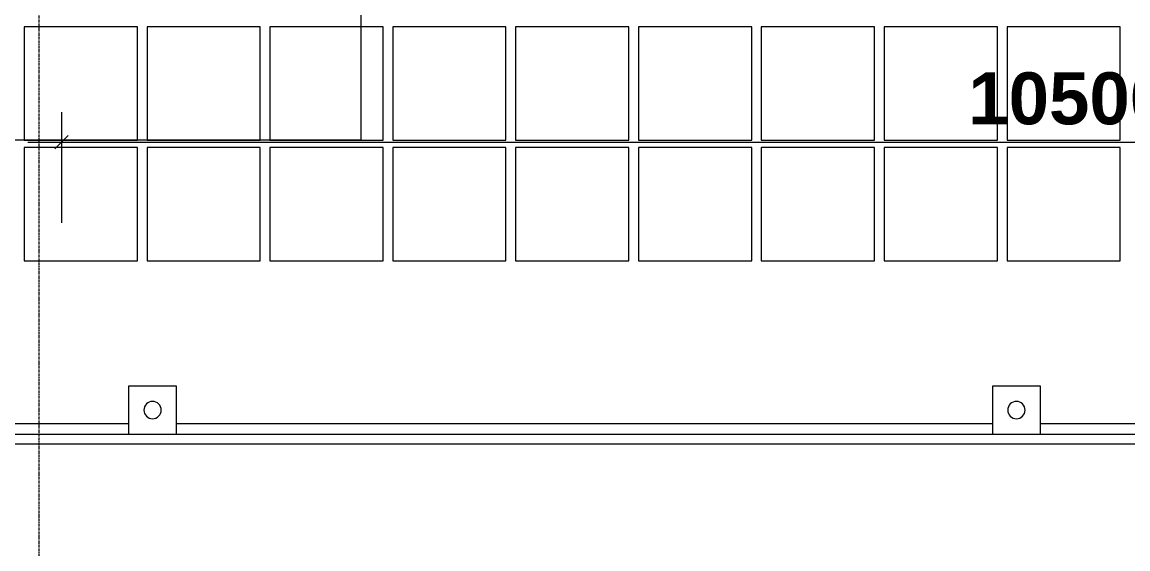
# Model space of a CAD drawing. Header units: inches. Extents: x 22 to 382261, y 22 to 371281.
# Drawn here: x 135414 to 141174, y 240308 to 243050 of the extents above; entities that cross this region are included whole.
import ezdxf

# ---------------------------------------------------------------- set-up
doc = ezdxf.new("R2010")
doc.units = ezdxf.units.IN
doc.header["$MEASUREMENT"] = 0
doc.linetypes.add('Grid Line 1_2_', pattern=[22.225, 12.7, -3.175, 3.175, -3.175])
doc.linetypes.add('Hidden 1_8_', pattern=[4.7625, 3.175, -1.5875])
for name, color, linetype, lineweight in [('A-ANNO-DIMS', 211, 'Continuous', 9), ('A-DETL-HDLN', 90, 'Hidden 1_8_', 9), ('A-FLOR', 192, 'Continuous', 9), ('Q-CASE', 31, 'Continuous', 9), ('S-GRID', 1, 'Continuous', 9)]:
    doc.layers.add(name, color=color, linetype=linetype, lineweight=lineweight)
doc.styles.add('Arial_B_2', font='arialbd.ttf', dxfattribs={"height": 270.833333})
doc.dimstyles.new('2_2', dxfattribs={"dimscale": 304.8, "dimtxt": 267.818092, "dimasz": 0.227865, "dimexe": 1.377953, "dimexo": 0.0625, "dimgap": 0.287073, "dimtad": 1, "dimdec": 0, "dimzin": 0, "dimdsep": 46, "dimtxsty": 'Arial_B_2', "dimblk1": 'OBLIQUE', "dimblk2": 'OBLIQUE', "dimsah": 1, "dimcen": 0.09, "dimdle": 0.574147, "dimazin": 0, "dimtfac": 1, "dimtdec": 4, "dimtix": 1, "dimtmove": 0, "dimatfit": 3, "dimfxl": 0.574147, "dimfxlon": 1, "dimtvp": 1, "dimtolj": 1, "dimtzin": 0, "dimlwd": 18, "dimlwe": 18, "dimarcsym": 2})

# ---------------------------------------------------------------- blocks, each defined once
blk = doc.blocks.new('Casework 1 - Casework 1-382926-01-Ground floor DIMENSION PLAN')
at = {"layer": 'Q-CASE'}
for p, q in [((2281.2, -6741.8), (2031.2, -6741.8)), ((2031.2, -6741.8), (2031.2, -6991.8)), ((2281.2, -6991.8), (2281.2, -6741.8)), ((6781.2, -6741.8), (6531.2, -6741.8)), ((6531.2, -6741.8), (6531.2, -6991.8)), ((6781.2, -6991.8), (6781.2, -6741.8)), ((2031.2, -6939), (-2218.8, -6939)), ((6531.2, -6939), (2281.2, -6939)), ((11031.2, -6939), (6781.2, -6939)), ((-2218.8, -6991.8), (2031.2, -6991.8)), ((2031.2, -6991.8), (2281.2, -6991.8)), ((2281.2, -6991.8), (6531.2, -6991.8)), ((6531.2, -6991.8), (6781.2, -6991.8)), ((6781.2, -6991.8), (11031.2, -6991.8)), ((-14768.8, -7041.8), (20704.6, -7041.8))]:
    blk.add_line(p, q, dxfattribs=at)
at = {"layer": 'Q-CASE', "lineweight": 18}
for centre, start, end in [((2156.2, -6866.8), 0, 180), ((6656.2, -6866.8), 0, 180), ((2156.2, -6866.8), 180, 0), ((6656.2, -6866.8), 180, 0)]:
    blk.add_arc(centre, 45, start, end, dxfattribs=at)
blk = doc.blocks.new('_Oblique')
at = {"color": 0, "linetype": 'ByBlock', "lineweight": -2}
blk.add_line((-0.5, -0.5), (0.5, 0.5), dxfattribs=at)
blk = doc.blocks.new('*D4538')
at = {"layer": 'A-ANNO-DIMS', "color": 0, "lineweight": 18, "transparency": 16777216}
for p, q in [((135618.8, 242581.9), (135618.8, 242005.9)), ((146118.8, 242581.9), (146118.8, 242005.9)), ((135443.8, 242425.9), (146293.8, 242425.9))]:
    blk.add_line(p, q, dxfattribs=at)
at = {"layer": 'Defpoints', "color": 0, "transparency": 16777216}
for p in [(135618.8, 242600.9), (146118.8, 242600.9), (146118.8, 242425.9)]:
    blk.add_point(p, dxfattribs=at)
at = {"layer": 'A-ANNO-DIMS', "color": 0, "lineweight": 18, "transparency": 16777216, "xscale": 69.45312499999999, "yscale": 69.45312499999999, "zscale": 69.45312499999999, "rotation": 180}
blk.add_blockref('_Oblique', (135618.8, 242425.9), dxfattribs=at)
at = {"layer": 'A-ANNO-DIMS', "color": 0, "lineweight": 18, "transparency": 16777216, "xscale": 69.45312499999999, "yscale": 69.45312499999999, "zscale": 69.45312499999999}
blk.add_blockref('_Oblique', (146118.8, 242425.9), dxfattribs=at)
at = {"layer": 'A-ANNO-DIMS', "color": 0, "lineweight": 18, "transparency": 16777216, "insert": (140868.8, 242651.7), "char_height": 270.83, "width": 1224.311, "attachment_point": 5, "style": 'Arial_B_2'}
blk.add_mtext('\\A1;10500', dxfattribs=at)

msp = doc.modelspace()

# ---------------------------------------------------------------- linework, layer by layer
at = {"layer": 'A-DETL-HDLN'}
for p, q in [((137177.9, 260435.5), (137177.9, 242435.5)), ((137177.9, 242435.5), (121742.7, 242435.5))]:
    msp.add_line(p, q, dxfattribs=at)
at = {"layer": 'A-FLOR'}
for p, q in [((136014.9, 243025.5), (135424.9, 243025.5)), ((135424.9, 243025.5), (135424.9, 242435.5)), ((136014.9, 242435.5), (136014.9, 243025.5)), ((136654.9, 243025.5), (136064.9, 243025.5)), ((136064.9, 243025.5), (136064.9, 242435.5)), ((136654.9, 242435.5), (136654.9, 243025.5)), ((137294.9, 243025.5), (136704.9, 243025.5)), ((136704.9, 243025.5), (136704.9, 242435.5)), ((137294.9, 242435.5), (137294.9, 243025.5)), ((137934.9, 243025.5), (137344.9, 243025.5)), ((137344.9, 243025.5), (137344.9, 242435.5)), ((137934.9, 242435.5), (137934.9, 243025.5)), ((138574.9, 243025.5), (137984.9, 243025.5)), ((137984.9, 243025.5), (137984.9, 242435.5)), ((138574.9, 242435.5), (138574.9, 243025.5)), ((139214.9, 243025.5), (138624.9, 243025.5)), ((138624.9, 243025.5), (138624.9, 242435.5)), ((139214.9, 242435.5), (139214.9, 243025.5)), ((139854.9, 243025.5), (139264.9, 243025.5)), ((139264.9, 243025.5), (139264.9, 242435.5)), ((139854.9, 242435.5), (139854.9, 243025.5)), ((140494.9, 243025.5), (139904.9, 243025.5)), ((139904.9, 243025.5), (139904.9, 242435.5)), ((140494.9, 242435.5), (140494.9, 243025.5)), ((141134.9, 243025.5), (140544.9, 243025.5)), ((140544.9, 243025.5), (140544.9, 242435.5)), ((141134.9, 242435.5), (141134.9, 243025.5)), ((135424.9, 242435.5), (136014.9, 242435.5)), ((136014.9, 242398.3), (135424.9, 242398.3)), ((135424.9, 242398.3), (135424.9, 241808.3)), ((136014.9, 241808.3), (136014.9, 242398.3)), ((136064.9, 242435.5), (136654.9, 242435.5)), ((136654.9, 242398.3), (136064.9, 242398.3)), ((136064.9, 242398.3), (136064.9, 241808.3)), ((136654.9, 241808.3), (136654.9, 242398.3)), ((136704.9, 242435.5), (137294.9, 242435.5)), ((137294.9, 242398.3), (136704.9, 242398.3)), ((136704.9, 242398.3), (136704.9, 241808.3)), ((137294.9, 241808.3), (137294.9, 242398.3)), ((137344.9, 242435.5), (137934.9, 242435.5)), ((137934.9, 242398.3), (137344.9, 242398.3)), ((137344.9, 242398.3), (137344.9, 241808.3)), ((137934.9, 241808.3), (137934.9, 242398.3)), ((137984.9, 242435.5), (138574.9, 242435.5)), ((138574.9, 242398.3), (137984.9, 242398.3)), ((137984.9, 242398.3), (137984.9, 241808.3)), ((138574.9, 241808.3), (138574.9, 242398.3)), ((138624.9, 242435.5), (139214.9, 242435.5)), ((139214.9, 242398.3), (138624.9, 242398.3)), ((138624.9, 242398.3), (138624.9, 241808.3)), ((139214.9, 241808.3), (139214.9, 242398.3)), ((139264.9, 242435.5), (139854.9, 242435.5)), ((139854.9, 242398.3), (139264.9, 242398.3)), ((139264.9, 242398.3), (139264.9, 241808.3)), ((139854.9, 241808.3), (139854.9, 242398.3)), ((139904.9, 242435.5), (140494.9, 242435.5)), ((140494.9, 242398.3), (139904.9, 242398.3)), ((139904.9, 242398.3), (139904.9, 241808.3)), ((140494.9, 241808.3), (140494.9, 242398.3)), ((140544.9, 242435.5), (141134.9, 242435.5)), ((141134.9, 242398.3), (140544.9, 242398.3)), ((140544.9, 242398.3), (140544.9, 241808.3)), ((141134.9, 241808.3), (141134.9, 242398.3)), ((135424.9, 241808.3), (136014.9, 241808.3)), ((136064.9, 241808.3), (136654.9, 241808.3)), ((136704.9, 241808.3), (137294.9, 241808.3)), ((137344.9, 241808.3), (137934.9, 241808.3)), ((137984.9, 241808.3), (138574.9, 241808.3)), ((138624.9, 241808.3), (139214.9, 241808.3)), ((139264.9, 241808.3), (139854.9, 241808.3)), ((139904.9, 241808.3), (140494.9, 241808.3)), ((140544.9, 241808.3), (141134.9, 241808.3))]:
    msp.add_line(p, q, dxfattribs=at)
at = {"layer": 'S-GRID', "linetype": 'Grid Line 1_2_'}
msp.add_line((135503.8, 238493.9), (135503.8, 260685.5), dxfattribs=at)

# ---------------------------------------------------------------- block references
at = {"layer": 'Q-CASE'}
msp.add_blockref('Casework 1 - Casework 1-382926-01-Ground floor DIMENSION PLAN', (133937.6, 247897.3), dxfattribs=at)

# ---------------------------------------------------------------- dimensions: what is measured, and where the dimension line sits
at = {"layer": 'A-ANNO-DIMS', "lineweight": 18}
dim = msp.add_linear_dim(base=(146118.8, 242425.9), p1=(135618.8, 242600.9), p2=(146118.8, 242600.9), dimstyle='2_2', override={"dimpost": '<>', "dimfxl": 10500}, dxfattribs=at)
dim.commit()
dim.dimension.update_dxf_attribs({"geometry": '*D4538', "text_midpoint": (140868.8, 242651.7)})

doc.saveas('drawing.dxf')
